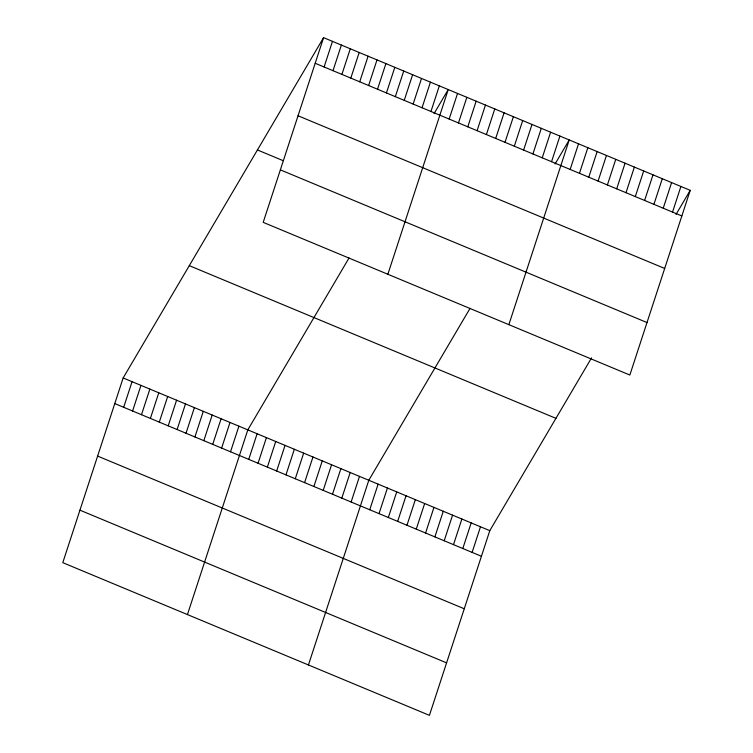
<?xml version="1.0" encoding="UTF-8"?>
<svg xmlns="http://www.w3.org/2000/svg" width="753" height="753" viewBox="0 0 753 753"><rect width="100%" height="100%" fill="white"/><g stroke="black" fill="none" stroke-linecap="round" stroke-linejoin="round"><path stroke-width="1.13" d="M323.574 37.65L263.202 222.351L629.847 375.041L690.219 190.34L323.574 37.65L123.153 377.959L62.781 562.66L429.426 715.35L489.798 530.649L591.557 357.863M123.68 407.288L132.057 381.667M132.584 410.997L140.962 385.376M141.489 414.705L149.866 389.085M150.393 418.414L158.77 392.793M159.297 422.122L167.674 396.502M168.201 425.831L176.578 400.21M177.106 429.539L185.483 403.919M186.01 433.248L194.387 407.627M194.914 436.956L203.291 411.336M324.101 66.979L332.478 41.359M203.818 440.665L212.195 415.044M333.005 70.688L341.382 45.067M212.722 444.374L221.1 418.753M341.909 74.396L350.286 48.776M221.627 448.082L230.004 422.461M350.813 78.105L359.19 52.484M230.531 451.791L238.908 426.17M359.718 81.813L368.095 56.193M187.441 614.58L247.812 429.878L349.053 257.968M368.622 85.522L376.999 59.901M248.744 459.377L257.121 433.747M377.526 89.231L385.903 63.61M258.053 463.246L266.421 437.625M386.43 92.939L394.807 67.318M267.362 467.124L275.73 441.503M395.334 96.648L403.712 71.027M276.662 471.002L285.039 445.381M404.239 100.356L412.616 74.735M285.971 474.879L294.348 449.259M413.143 104.065L421.52 78.444M295.28 478.757L303.657 453.127M422.047 107.773L430.424 82.152M304.589 482.626L312.956 457.005M430.951 111.482L439.328 85.851M313.897 486.504L322.265 460.883M387.861 274.261L448.233 89.56L434.057 113.628M323.197 490.382L331.574 464.761M449.165 119.059L457.542 93.438M332.506 494.26L340.883 468.639M458.473 122.937L466.851 97.316M341.815 498.138L350.192 472.507M467.782 126.815L476.15 101.194M351.124 502.006L359.501 476.385M477.082 130.693L485.459 105.072M308.438 664.965L368.801 480.263L470.051 308.354M486.391 134.571L494.768 108.94M369.732 509.762L378.11 484.141M495.7 138.439L504.077 112.818M379.041 513.64L387.419 488.01M505.009 142.317L513.386 116.696M388.35 517.509L396.727 491.888M514.318 146.195L522.686 120.574M397.659 521.387L406.036 495.766M523.617 150.073L531.995 124.452M406.968 525.265L415.336 499.644M532.926 153.941L541.303 128.321M416.268 529.143L424.645 503.522M542.235 157.819L550.612 132.199M425.577 533.02L433.954 507.39M551.544 161.697L559.921 136.077M434.886 536.889L443.263 511.268M508.859 324.656L569.221 139.954L555.055 164.013M444.195 540.767L452.572 515.146M570.153 169.453L578.53 143.823M453.504 544.645L461.871 519.024M579.462 173.322L587.839 147.701M462.803 548.523L471.18 522.902M588.771 177.2L597.148 151.579M472.112 552.401L480.489 526.771M598.08 181.078L606.457 155.457M607.389 184.956L615.756 159.335M616.698 188.834L625.065 163.203M625.997 192.702L634.374 167.081M635.306 196.58L643.683 170.959M644.615 200.458L652.992 174.837M653.924 204.336L662.292 178.715M663.233 208.204L671.601 182.584M672.533 212.082L680.91 186.462M676.043 214.407L690.219 190.34M315.196 63.271L681.841 215.96M298.037 115.764L664.683 268.454M257.432 149.951L283.156 160.662M280.361 169.858L647.006 322.548M189.295 265.658L555.94 418.348M123.153 377.959L489.798 530.649M114.776 403.58L481.421 556.269M97.617 456.083L464.262 608.772M79.94 510.167L446.585 662.856"/></g></svg>
